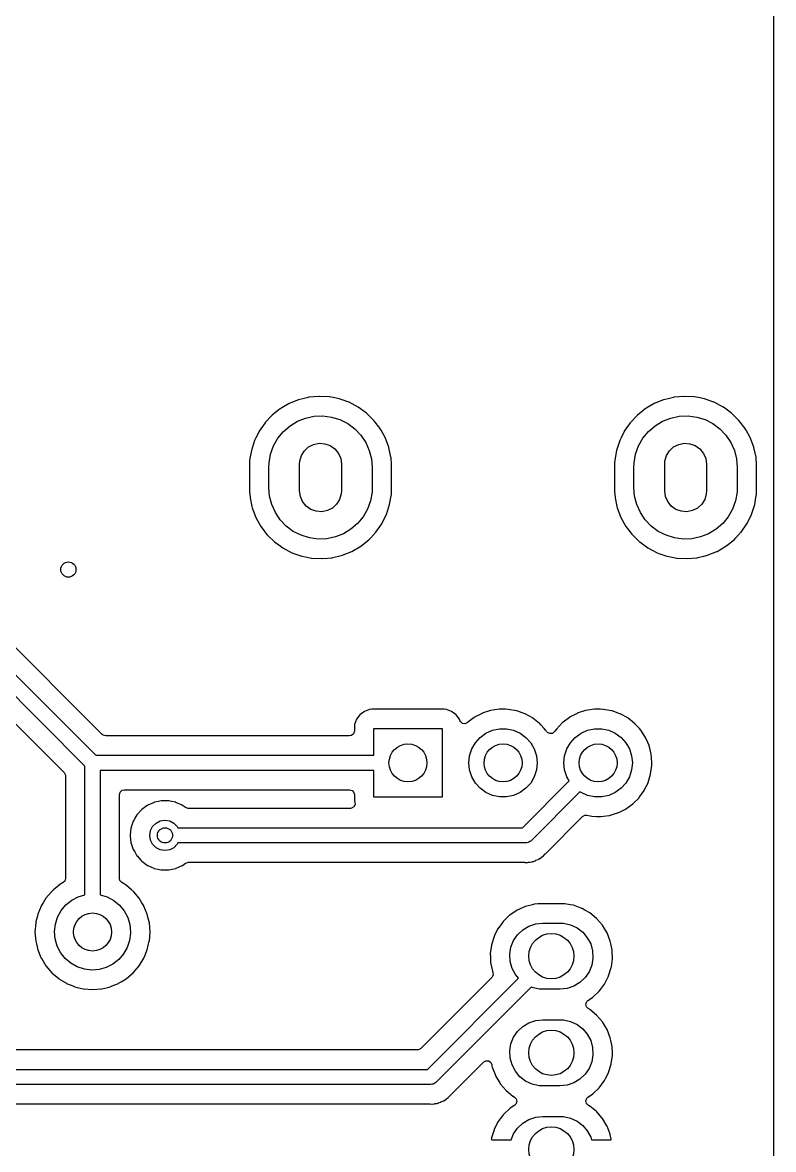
# Model space of a CAD drawing. Extents: x 61 to 228, y -146 to -45.
# Drawn here: x 208.34 to 228.09, y -125.73 to -96.11 of the extents above; entities that cross this region are included whole.
import ezdxf

# ---------------------------------------------------------------- set-up
doc = ezdxf.new("R2010")
doc.units = 0
doc.layers.add('BLACK', color=7, linetype='CONTINUOUS')

msp = doc.modelspace()

# ---------------------------------------------------------------- linework, layer by layer
at = {"layer": 'BLACK', "linetype": 'CONTINUOUS'}
for p, q in [((228.091, -46.9365), (228.091, -145.415)), ((215.604, -106.027), (215.6, -106.029)), ((215.753, -105.991), (215.604, -106.027)), ((215.863, -105.964), (215.753, -105.991)), ((215.868, -105.963), (215.863, -105.964)), ((215.863, -105.964), (215.863, -105.964)), ((216.137, -105.937), (215.868, -105.963)), ((216.142, -105.937), (216.137, -105.937)), ((216.404, -105.95), (216.142, -105.937)), ((216.142, -105.937), (216.142, -105.937)), ((216.408, -105.95), (216.404, -105.95)), ((216.404, -105.95), (216.404, -105.95)), ((216.413, -105.951), (216.408, -105.95)), ((216.553, -105.979), (216.413, -105.951)), ((216.413, -105.951), (216.413, -105.951)), ((216.674, -106.003), (216.553, -105.979)), ((216.748, -106.029), (216.674, -106.003)), ((225.204, -106.027), (225.2, -106.029)), ((225.353, -105.991), (225.204, -106.027)), ((225.463, -105.964), (225.353, -105.991)), ((225.468, -105.963), (225.463, -105.964)), ((225.463, -105.964), (225.463, -105.964)), ((225.737, -105.937), (225.468, -105.963)), ((225.742, -105.937), (225.737, -105.937)), ((226.004, -105.95), (225.742, -105.937)), ((225.742, -105.937), (225.742, -105.937)), ((226.008, -105.95), (226.004, -105.95)), ((226.004, -105.95), (226.004, -105.95)), ((226.013, -105.951), (226.008, -105.95)), ((226.153, -105.979), (226.013, -105.951)), ((226.013, -105.951), (226.013, -105.951)), ((226.274, -106.003), (226.153, -105.979)), ((226.348, -106.029), (226.274, -106.003)), ((215.052, -106.319), (214.913, -106.43)), ((215.119, -106.266), (215.052, -106.319)), ((215.138, -106.255), (215.119, -106.266)), ((215.165, -106.239), (215.138, -106.255)), ((215.353, -106.129), (215.165, -106.239)), ((215.357, -106.127), (215.353, -106.129)), ((215.6, -106.029), (215.357, -106.127)), ((215.6, -106.029), (215.6, -106.029)), ((216.926, -106.092), (216.748, -106.029)), ((216.93, -106.093), (216.926, -106.092)), ((216.926, -106.092), (216.926, -106.092)), ((217.17, -106.219), (216.93, -106.093)), ((217.174, -106.222), (217.17, -106.219)), ((217.385, -106.376), (217.174, -106.222)), ((224.652, -106.319), (224.513, -106.43)), ((224.719, -106.266), (224.652, -106.319)), ((224.738, -106.255), (224.719, -106.266)), ((224.765, -106.239), (224.738, -106.255)), ((224.953, -106.129), (224.765, -106.239)), ((224.957, -106.127), (224.953, -106.129)), ((225.2, -106.029), (224.957, -106.127)), ((225.2, -106.029), (225.2, -106.029)), ((226.526, -106.092), (226.348, -106.029)), ((226.53, -106.093), (226.526, -106.092)), ((226.526, -106.092), (226.526, -106.092)), ((226.77, -106.219), (226.53, -106.093)), ((226.774, -106.222), (226.77, -106.219)), ((226.985, -106.376), (226.774, -106.222)), ((214.904, -106.439), (214.728, -106.627)), ((214.907, -106.435), (214.904, -106.439)), ((214.913, -106.43), (214.907, -106.435)), ((215.379, -106.711), (215.575, -106.592)), ((215.575, -106.592), (215.789, -106.507)), ((215.789, -106.507), (216.014, -106.46)), ((216.014, -106.46), (216.244, -106.452)), ((216.244, -106.452), (216.472, -106.482)), ((216.472, -106.482), (216.692, -106.55)), ((216.692, -106.55), (216.897, -106.654)), ((217.389, -106.379), (217.385, -106.376)), ((217.583, -106.569), (217.389, -106.379)), ((217.748, -106.784), (217.583, -106.569)), ((224.504, -106.439), (224.328, -106.627)), ((224.507, -106.435), (224.504, -106.439)), ((224.513, -106.43), (224.507, -106.435)), ((224.979, -106.711), (225.175, -106.592)), ((225.175, -106.592), (225.389, -106.507)), ((225.389, -106.507), (225.614, -106.46)), ((225.614, -106.46), (225.844, -106.452)), ((225.844, -106.452), (226.072, -106.482)), ((226.072, -106.482), (226.292, -106.55)), ((226.292, -106.55), (226.497, -106.654)), ((226.989, -106.379), (226.985, -106.376)), ((227.183, -106.569), (226.989, -106.379)), ((227.348, -106.784), (227.183, -106.569)), ((214.565, -106.86), (214.483, -107.025)), ((214.567, -106.856), (214.565, -106.86)), ((214.565, -106.86), (214.565, -106.86)), ((214.722, -106.634), (214.567, -106.856)), ((214.728, -106.627), (214.722, -106.634)), ((215.059, -107.04), (215.205, -106.862)), ((215.205, -106.862), (215.379, -106.711)), ((216.897, -106.654), (217.081, -106.791)), ((217.081, -106.791), (217.24, -106.958)), ((217.75, -106.788), (217.748, -106.784)), ((217.773, -106.83), (217.75, -106.788)), ((217.75, -106.788), (217.75, -106.788)), ((217.879, -107.021), (217.773, -106.83)), ((224.165, -106.86), (224.083, -107.025)), ((224.167, -106.856), (224.165, -106.86)), ((224.165, -106.86), (224.165, -106.86)), ((224.322, -106.634), (224.167, -106.856)), ((224.328, -106.627), (224.322, -106.634)), ((224.659, -107.04), (224.805, -106.862)), ((224.805, -106.862), (224.979, -106.711)), ((226.497, -106.654), (226.681, -106.791)), ((226.681, -106.791), (226.84, -106.958)), ((227.35, -106.788), (227.348, -106.784)), ((227.373, -106.83), (227.35, -106.788)), ((227.35, -106.788), (227.35, -106.788)), ((227.479, -107.021), (227.373, -106.83)), ((214.447, -107.099), (214.362, -107.357)), ((214.483, -107.025), (214.447, -107.099)), ((214.945, -107.24), (215.059, -107.04)), ((215.866, -107.268), (215.999, -107.201)), ((215.999, -107.201), (216.145, -107.171)), ((216.145, -107.171), (216.294, -107.182)), ((216.294, -107.182), (216.435, -107.233)), ((217.24, -106.958), (217.368, -107.149)), ((217.368, -107.149), (217.463, -107.358)), ((217.975, -107.275), (217.879, -107.021)), ((224.047, -107.099), (223.962, -107.357)), ((224.083, -107.025), (224.047, -107.099)), ((224.545, -107.24), (224.659, -107.04)), ((225.466, -107.268), (225.599, -107.201)), ((225.599, -107.201), (225.745, -107.171)), ((225.745, -107.171), (225.894, -107.182)), ((225.894, -107.182), (226.035, -107.233)), ((226.84, -106.958), (226.968, -107.149)), ((226.968, -107.149), (227.063, -107.358)), ((227.575, -107.275), (227.479, -107.021)), ((214.361, -107.361), (214.317, -107.618)), ((214.362, -107.357), (214.361, -107.361)), ((214.361, -107.361), (214.361, -107.361)), ((214.826, -107.682), (214.867, -107.456)), ((214.867, -107.456), (214.945, -107.24)), ((215.636, -107.64), (215.678, -107.496)), ((215.678, -107.496), (215.756, -107.369)), ((215.756, -107.369), (215.866, -107.268)), ((216.435, -107.233), (216.557, -107.319)), ((216.557, -107.319), (216.65, -107.435)), ((216.65, -107.435), (216.71, -107.572)), ((217.463, -107.358), (217.521, -107.581)), ((217.976, -107.279), (217.975, -107.275)), ((218.033, -107.535), (217.976, -107.279)), ((217.976, -107.279), (217.976, -107.279)), ((223.961, -107.361), (223.917, -107.618)), ((223.962, -107.357), (223.961, -107.361)), ((223.961, -107.361), (223.961, -107.361)), ((224.426, -107.682), (224.467, -107.456)), ((224.467, -107.456), (224.545, -107.24)), ((225.236, -107.64), (225.278, -107.496)), ((225.278, -107.496), (225.356, -107.369)), ((225.356, -107.369), (225.466, -107.268)), ((226.035, -107.233), (226.157, -107.319)), ((226.157, -107.319), (226.25, -107.435)), ((226.25, -107.435), (226.31, -107.572)), ((227.063, -107.358), (227.121, -107.581)), ((227.576, -107.279), (227.575, -107.275)), ((227.633, -107.535), (227.576, -107.279)), ((227.576, -107.279), (227.576, -107.279)), ((214.313, -107.679), (214.311, -107.71)), ((214.311, -107.71), (214.311, -108.399)), ((214.316, -107.628), (214.313, -107.679)), ((214.317, -107.618), (214.316, -107.624)), ((214.316, -107.624), (214.316, -107.628)), ((214.82, -107.81), (214.826, -107.682)), ((215.63, -107.72), (215.636, -107.64)), ((215.63, -108.42), (215.63, -107.72)), ((216.71, -107.572), (216.73, -107.72)), ((216.73, -107.72), (216.73, -108.42)), ((217.521, -107.581), (217.54, -107.81)), ((218.034, -107.54), (218.033, -107.535)), ((218.034, -107.544), (218.034, -107.54)), ((218.048, -107.737), (218.034, -107.544)), ((218.048, -107.741), (218.048, -107.737)), ((218.048, -108.43), (218.048, -107.741)), ((223.913, -107.679), (223.911, -107.71)), ((223.911, -107.71), (223.911, -108.399)), ((223.916, -107.628), (223.913, -107.679)), ((223.917, -107.618), (223.916, -107.624)), ((223.916, -107.624), (223.916, -107.628)), ((224.42, -107.81), (224.426, -107.682)), ((225.23, -107.72), (225.236, -107.64)), ((225.23, -108.42), (225.23, -107.72)), ((226.31, -107.572), (226.33, -107.72)), ((226.33, -107.72), (226.33, -108.42)), ((227.121, -107.581), (227.14, -107.81)), ((227.634, -107.54), (227.633, -107.535)), ((227.634, -107.544), (227.634, -107.54)), ((227.648, -107.737), (227.634, -107.544)), ((227.648, -107.741), (227.648, -107.737)), ((227.648, -108.43), (227.648, -107.741)), ((214.82, -108.33), (214.82, -107.81)), ((217.54, -107.81), (217.54, -108.33)), ((224.42, -108.33), (224.42, -107.81)), ((227.14, -107.81), (227.14, -108.33)), ((214.839, -108.559), (214.82, -108.33)), ((217.54, -108.33), (217.534, -108.458)), ((224.439, -108.559), (224.42, -108.33)), ((227.14, -108.33), (227.134, -108.458)), ((214.311, -108.399), (214.312, -108.401)), ((214.312, -108.401), (214.312, -108.401)), ((214.312, -108.401), (214.315, -108.441)), ((214.315, -108.441), (214.326, -108.6)), ((214.326, -108.6), (214.327, -108.605)), ((214.327, -108.605), (214.327, -108.605)), ((214.327, -108.605), (214.376, -108.829)), ((214.897, -108.782), (214.839, -108.559)), ((215.65, -108.568), (215.63, -108.42)), ((215.71, -108.705), (215.65, -108.568)), ((216.682, -108.644), (216.604, -108.771)), ((216.724, -108.5), (216.682, -108.644)), ((216.73, -108.42), (216.724, -108.5)), ((217.493, -108.684), (217.415, -108.9)), ((217.534, -108.458), (217.493, -108.684)), ((217.998, -108.783), (218.03, -108.6)), ((218.03, -108.6), (218.044, -108.52)), ((218.044, -108.516), (218.048, -108.43)), ((218.044, -108.52), (218.044, -108.516)), ((218.044, -108.52), (218.044, -108.52)), ((223.911, -108.399), (223.912, -108.401)), ((223.912, -108.401), (223.915, -108.441)), ((223.912, -108.401), (223.912, -108.401)), ((223.915, -108.441), (223.926, -108.6)), ((223.926, -108.6), (223.927, -108.605)), ((223.927, -108.605), (223.927, -108.605)), ((223.927, -108.605), (223.976, -108.829)), ((224.497, -108.782), (224.439, -108.559)), ((225.25, -108.568), (225.23, -108.42)), ((225.31, -108.705), (225.25, -108.568)), ((226.282, -108.644), (226.204, -108.771)), ((226.324, -108.5), (226.282, -108.644)), ((226.33, -108.42), (226.324, -108.5)), ((227.093, -108.684), (227.015, -108.9)), ((227.134, -108.458), (227.093, -108.684)), ((227.598, -108.783), (227.63, -108.6)), ((227.63, -108.6), (227.644, -108.52)), ((227.644, -108.516), (227.648, -108.43)), ((227.644, -108.52), (227.644, -108.516)), ((227.644, -108.52), (227.644, -108.52)), ((203.81, -108.912), (210.268, -115.37)), ((210.442, -114.825), (204.508, -108.891)), ((214.376, -108.829), (214.385, -108.865)), ((214.385, -108.865), (214.481, -109.119)), ((214.992, -108.991), (214.897, -108.782)), ((215.803, -108.821), (215.71, -108.705)), ((215.925, -108.907), (215.803, -108.821)), ((216.066, -108.958), (215.925, -108.907)), ((216.215, -108.969), (216.066, -108.958)), ((216.361, -108.939), (216.215, -108.969)), ((216.494, -108.872), (216.361, -108.939)), ((216.604, -108.771), (216.494, -108.872)), ((217.415, -108.9), (217.301, -109.1)), ((217.913, -109.041), (217.998, -108.783)), ((223.976, -108.829), (223.985, -108.865)), ((223.985, -108.865), (224.081, -109.119)), ((224.592, -108.991), (224.497, -108.782)), ((225.403, -108.821), (225.31, -108.705)), ((225.525, -108.907), (225.403, -108.821)), ((225.666, -108.958), (225.525, -108.907)), ((225.815, -108.969), (225.666, -108.958)), ((225.961, -108.939), (225.815, -108.969)), ((226.094, -108.872), (225.961, -108.939)), ((226.204, -108.771), (226.094, -108.872)), ((227.015, -108.9), (226.901, -109.1)), ((227.513, -109.041), (227.598, -108.783)), ((209.985, -115.653), (203.439, -109.107)), ((214.481, -109.119), (214.612, -109.356)), ((215.12, -109.182), (214.992, -108.991)), ((215.279, -109.349), (215.12, -109.182)), ((217.155, -109.278), (216.981, -109.429)), ((217.301, -109.1), (217.155, -109.278)), ((217.638, -109.506), (217.793, -109.284)), ((217.793, -109.284), (217.796, -109.277)), ((217.796, -109.277), (217.911, -109.045)), ((217.911, -109.045), (217.913, -109.041)), ((217.911, -109.045), (217.911, -109.045)), ((224.081, -109.119), (224.212, -109.356)), ((224.72, -109.182), (224.592, -108.991)), ((224.879, -109.349), (224.72, -109.182)), ((226.755, -109.278), (226.581, -109.429)), ((226.901, -109.1), (226.755, -109.278)), ((227.238, -109.506), (227.393, -109.284)), ((227.393, -109.284), (227.396, -109.277)), ((227.396, -109.277), (227.511, -109.045)), ((227.511, -109.045), (227.513, -109.041)), ((227.511, -109.045), (227.511, -109.045)), ((203.097, -109.484), (209.44, -115.827)), ((214.612, -109.356), (214.646, -109.4)), ((214.646, -109.4), (214.764, -109.555)), ((214.764, -109.555), (214.777, -109.571)), ((214.777, -109.571), (214.78, -109.575)), ((214.78, -109.575), (214.78, -109.575)), ((214.78, -109.575), (214.789, -109.584)), ((215.463, -109.486), (215.279, -109.349)), ((215.668, -109.59), (215.463, -109.486)), ((216.785, -109.548), (216.571, -109.633)), ((216.981, -109.429), (216.785, -109.548)), ((217.5, -109.654), (217.635, -109.51)), ((217.635, -109.51), (217.638, -109.506)), ((217.635, -109.51), (217.635, -109.51)), ((224.212, -109.356), (224.246, -109.4)), ((224.246, -109.4), (224.364, -109.555)), ((224.364, -109.555), (224.377, -109.571)), ((224.377, -109.571), (224.38, -109.575)), ((224.38, -109.575), (224.38, -109.575)), ((224.38, -109.575), (224.389, -109.584)), ((225.063, -109.486), (224.879, -109.349)), ((225.268, -109.59), (225.063, -109.486)), ((226.385, -109.548), (226.171, -109.633)), ((226.581, -109.429), (226.385, -109.548)), ((227.1, -109.654), (227.235, -109.51)), ((227.235, -109.51), (227.238, -109.506)), ((227.235, -109.51), (227.235, -109.51)), ((214.789, -109.584), (214.971, -109.761)), ((214.971, -109.761), (214.974, -109.764)), ((214.974, -109.764), (214.974, -109.764)), ((214.974, -109.764), (215.083, -109.843)), ((215.083, -109.843), (215.19, -109.921)), ((215.888, -109.658), (215.668, -109.59)), ((216.116, -109.688), (215.888, -109.658)), ((216.346, -109.68), (216.116, -109.688)), ((216.571, -109.633), (216.346, -109.68)), ((217.007, -110.011), (217.241, -109.874)), ((217.241, -109.874), (217.453, -109.705)), ((217.453, -109.705), (217.5, -109.654)), ((224.389, -109.584), (224.571, -109.761)), ((224.571, -109.761), (224.574, -109.764)), ((224.574, -109.764), (224.574, -109.764)), ((224.574, -109.764), (224.683, -109.843)), ((224.683, -109.843), (224.79, -109.921)), ((225.488, -109.658), (225.268, -109.59)), ((225.716, -109.688), (225.488, -109.658)), ((225.946, -109.68), (225.716, -109.688)), ((226.171, -109.633), (225.946, -109.68)), ((226.607, -110.011), (226.841, -109.874)), ((226.841, -109.874), (227.053, -109.705)), ((227.053, -109.705), (227.1, -109.654)), ((215.19, -109.921), (215.43, -110.047)), ((215.43, -110.047), (215.434, -110.048)), ((215.434, -110.048), (215.434, -110.048)), ((215.434, -110.048), (215.478, -110.064)), ((215.478, -110.064), (215.686, -110.137)), ((215.686, -110.137), (215.784, -110.156)), ((215.784, -110.156), (215.947, -110.189)), ((216.497, -110.176), (216.657, -110.137)), ((216.657, -110.137), (216.756, -110.113)), ((216.756, -110.113), (216.778, -110.104)), ((216.778, -110.104), (217.003, -110.013)), ((217.003, -110.013), (217.007, -110.011)), ((217.003, -110.013), (217.003, -110.013)), ((224.79, -109.921), (225.03, -110.047)), ((225.03, -110.047), (225.034, -110.048)), ((225.034, -110.048), (225.034, -110.048)), ((225.034, -110.048), (225.078, -110.064)), ((225.078, -110.064), (225.286, -110.137)), ((225.286, -110.137), (225.384, -110.156)), ((225.384, -110.156), (225.547, -110.189)), ((226.097, -110.176), (226.257, -110.137)), ((226.257, -110.137), (226.356, -110.113)), ((226.356, -110.113), (226.378, -110.104)), ((226.378, -110.104), (226.603, -110.013)), ((226.603, -110.013), (226.607, -110.011)), ((226.603, -110.013), (226.603, -110.013)), ((215.947, -110.189), (215.947, -110.189)), ((215.947, -110.189), (215.952, -110.19)), ((215.952, -110.19), (215.956, -110.19)), ((215.956, -110.19), (215.956, -110.19)), ((215.956, -110.19), (216.218, -110.203)), ((216.218, -110.203), (216.218, -110.203)), ((216.218, -110.203), (216.223, -110.203)), ((216.223, -110.203), (216.492, -110.177)), ((216.492, -110.177), (216.497, -110.176)), ((216.497, -110.176), (216.497, -110.176)), ((225.547, -110.189), (225.547, -110.189)), ((225.547, -110.189), (225.552, -110.19)), ((225.552, -110.19), (225.556, -110.19)), ((225.556, -110.19), (225.556, -110.19)), ((225.556, -110.19), (225.818, -110.203)), ((225.818, -110.203), (225.818, -110.203)), ((225.818, -110.203), (225.823, -110.203)), ((225.823, -110.203), (226.092, -110.177)), ((226.092, -110.177), (226.097, -110.176)), ((226.097, -110.176), (226.097, -110.176)), ((217.217, -114.307), (217.129, -114.423)), ((217.333, -114.219), (217.217, -114.307)), ((217.47, -114.168), (217.333, -114.219)), ((217.532, -114.161), (217.47, -114.168)), ((219.428, -114.161), (217.532, -114.161)), ((219.49, -114.168), (219.428, -114.161)), ((219.627, -114.219), (219.49, -114.168)), ((219.743, -114.307), (219.627, -114.219)), ((219.831, -114.423), (219.743, -114.307)), ((220.428, -114.269), (220.231, -114.372)), ((220.432, -114.267), (220.428, -114.269)), ((220.428, -114.269), (220.428, -114.269)), ((220.652, -114.195), (220.432, -114.267)), ((220.881, -114.16), (220.652, -114.195)), ((220.887, -114.16), (220.881, -114.16)), ((221.04, -114.162), (220.887, -114.16)), ((220.887, -114.16), (220.887, -114.16)), ((221.113, -114.163), (221.04, -114.162)), ((221.118, -114.164), (221.113, -114.163)), ((221.336, -114.203), (221.118, -114.164)), ((221.118, -114.164), (221.118, -114.164)), ((221.341, -114.204), (221.336, -114.203)), ((221.336, -114.203), (221.336, -114.203)), ((221.346, -114.205), (221.341, -114.204)), ((221.554, -114.279), (221.346, -114.205)), ((221.346, -114.205), (221.346, -114.205)), ((221.559, -114.281), (221.554, -114.279)), ((221.554, -114.279), (221.554, -114.279)), ((221.564, -114.283), (221.559, -114.281)), ((221.758, -114.39), (221.564, -114.283)), ((221.564, -114.283), (221.564, -114.283)), ((222.928, -114.269), (222.731, -114.372)), ((222.932, -114.267), (222.928, -114.269)), ((222.928, -114.269), (222.928, -114.269)), ((223.152, -114.195), (222.932, -114.267)), ((223.381, -114.16), (223.152, -114.195)), ((223.387, -114.16), (223.381, -114.16)), ((223.54, -114.162), (223.387, -114.16)), ((223.387, -114.16), (223.387, -114.16)), ((223.613, -114.163), (223.54, -114.162)), ((223.618, -114.164), (223.613, -114.163)), ((223.836, -114.203), (223.618, -114.164)), ((223.618, -114.164), (223.618, -114.164)), ((223.841, -114.204), (223.836, -114.203)), ((223.836, -114.203), (223.836, -114.203)), ((223.846, -114.205), (223.841, -114.204)), ((224.054, -114.279), (223.846, -114.205)), ((223.846, -114.205), (223.846, -114.205)), ((224.059, -114.281), (224.054, -114.279)), ((224.054, -114.279), (224.054, -114.279)), ((224.064, -114.283), (224.059, -114.281)), ((224.258, -114.39), (224.064, -114.283)), ((224.064, -114.283), (224.064, -114.283)), ((217.078, -114.56), (217.071, -114.622)), ((217.129, -114.423), (217.078, -114.56)), ((219.834, -114.432), (219.831, -114.423)), ((219.844, -114.46), (219.834, -114.432)), ((219.834, -114.432), (219.834, -114.432)), ((219.857, -114.485), (219.844, -114.46)), ((219.911, -114.531), (219.857, -114.485)), ((219.982, -114.54), (219.911, -114.531)), ((220.041, -114.512), (219.982, -114.54)), ((220.042, -114.513), (220.041, -114.512)), ((220.223, -114.377), (220.042, -114.513)), ((220.227, -114.374), (220.223, -114.377)), ((220.223, -114.377), (220.223, -114.377)), ((220.231, -114.372), (220.227, -114.374)), ((221.762, -114.393), (221.758, -114.39)), ((221.758, -114.39), (221.758, -114.39)), ((221.766, -114.396), (221.762, -114.393)), ((221.94, -114.533), (221.766, -114.396)), ((221.766, -114.396), (221.766, -114.396)), ((221.944, -114.536), (221.94, -114.533)), ((221.94, -114.533), (221.94, -114.533)), ((221.972, -114.568), (221.944, -114.536)), ((222.065, -114.67), (221.972, -114.568)), ((222.542, -114.513), (222.382, -114.681)), ((222.562, -114.498), (222.542, -114.513)), ((222.723, -114.377), (222.562, -114.498)), ((222.727, -114.374), (222.723, -114.377)), ((222.723, -114.377), (222.723, -114.377)), ((222.731, -114.372), (222.727, -114.374)), ((224.262, -114.393), (224.258, -114.39)), ((224.258, -114.39), (224.258, -114.39)), ((224.266, -114.396), (224.262, -114.393)), ((224.44, -114.533), (224.266, -114.396)), ((224.266, -114.396), (224.266, -114.396)), ((224.444, -114.536), (224.44, -114.533)), ((224.44, -114.533), (224.44, -114.533)), ((224.472, -114.568), (224.444, -114.536)), ((224.565, -114.67), (224.472, -114.568)), ((210.463, -114.841), (210.442, -114.825)), ((210.531, -114.861), (210.463, -114.841)), ((216.945, -114.861), (210.531, -114.861)), ((216.998, -114.85), (216.945, -114.861)), ((217.051, -114.804), (216.998, -114.85)), ((217.071, -114.736), (217.051, -114.804)), ((217.071, -114.622), (217.071, -114.736)), ((217.58, -115.37), (217.58, -114.67)), ((217.58, -114.67), (219.38, -114.67)), ((219.38, -114.67), (219.38, -116.47)), ((220.252, -115.041), (220.378, -114.901)), ((220.378, -114.901), (220.53, -114.791)), ((220.53, -114.791), (220.702, -114.714)), ((220.702, -114.714), (220.886, -114.675)), ((220.886, -114.675), (221.074, -114.675)), ((221.074, -114.675), (221.258, -114.714)), ((221.258, -114.714), (221.43, -114.791)), ((221.43, -114.791), (221.582, -114.901)), ((221.582, -114.901), (221.708, -115.041)), ((222.1, -114.708), (222.065, -114.67)), ((222.103, -114.712), (222.1, -114.708)), ((222.125, -114.747), (222.103, -114.712)), ((222.103, -114.712), (222.103, -114.712)), ((222.146, -114.771), (222.125, -114.747)), ((222.209, -114.802), (222.146, -114.771)), ((222.28, -114.794), (222.209, -114.802)), ((222.335, -114.749), (222.28, -114.794)), ((222.382, -114.681), (222.335, -114.749)), ((222.752, -115.041), (222.878, -114.901)), ((222.878, -114.901), (223.03, -114.791)), ((223.03, -114.791), (223.202, -114.714)), ((223.202, -114.714), (223.386, -114.675)), ((223.386, -114.675), (223.574, -114.675)), ((223.574, -114.675), (223.758, -114.714)), ((223.758, -114.714), (223.93, -114.791)), ((223.93, -114.791), (224.082, -114.901)), ((224.082, -114.901), (224.208, -115.041)), ((224.6, -114.708), (224.565, -114.67)), ((224.726, -114.902), (224.6, -114.708)), ((224.728, -114.907), (224.726, -114.902)), ((224.785, -115.038), (224.728, -114.907)), ((224.728, -114.907), (224.728, -114.907)), ((220.1, -115.383), (220.158, -115.204)), ((220.158, -115.204), (220.252, -115.041)), ((221.708, -115.041), (221.802, -115.204)), ((221.802, -115.204), (221.86, -115.383)), ((222.6, -115.383), (222.658, -115.204)), ((222.658, -115.204), (222.752, -115.041)), ((224.208, -115.041), (224.302, -115.204)), ((224.302, -115.204), (224.36, -115.383)), ((224.818, -115.115), (224.785, -115.038)), ((224.819, -115.12), (224.818, -115.115)), ((224.836, -115.185), (224.819, -115.12)), ((224.819, -115.12), (224.819, -115.12)), ((224.874, -115.339), (224.836, -115.185)), ((210.268, -115.37), (217.58, -115.37)), ((220.08, -115.57), (220.1, -115.383)), ((221.86, -115.383), (221.88, -115.57)), ((222.58, -115.57), (222.6, -115.383)), ((224.36, -115.383), (224.38, -115.57)), ((224.875, -115.344), (224.874, -115.339)), ((224.882, -115.43), (224.875, -115.344)), ((224.875, -115.344), (224.875, -115.344)), ((224.893, -115.57), (224.882, -115.43)), ((209.985, -119.036), (209.985, -115.653)), ((217.58, -115.77), (210.385, -115.77)), ((210.385, -115.77), (210.385, -119.035)), ((217.58, -116.47), (217.58, -115.77)), ((220.1, -115.757), (220.08, -115.57)), ((220.158, -115.936), (220.1, -115.757)), ((221.86, -115.757), (221.802, -115.936)), ((221.88, -115.57), (221.86, -115.757)), ((222.6, -115.757), (222.58, -115.57)), ((222.658, -115.936), (222.6, -115.757)), ((224.36, -115.757), (224.302, -115.936)), ((224.38, -115.57), (224.36, -115.757)), ((224.861, -115.869), (224.892, -115.639)), ((224.892, -115.639), (224.893, -115.57)), ((209.44, -115.827), (209.474, -115.889)), ((209.474, -115.889), (209.476, -115.916)), ((209.476, -115.916), (209.476, -118.609)), ((220.252, -116.099), (220.158, -115.936)), ((221.492, -117.275), (222.721, -116.046)), ((221.802, -115.936), (221.708, -116.099)), ((222.721, -116.046), (222.658, -115.936)), ((224.302, -115.936), (224.208, -116.099)), ((224.695, -116.291), (224.792, -116.095)), ((224.792, -116.095), (224.794, -116.09)), ((224.792, -116.095), (224.792, -116.095)), ((224.794, -116.09), (224.861, -115.869)), ((210.893, -116.404), (210.914, -116.336)), ((210.914, -116.336), (210.967, -116.29)), ((210.967, -116.29), (211.019, -116.278)), ((211.019, -116.278), (216.945, -116.278)), ((216.945, -116.278), (217.014, -116.299)), ((217.014, -116.299), (217.06, -116.352)), ((217.06, -116.352), (217.071, -116.404)), ((220.378, -116.239), (220.252, -116.099)), ((220.53, -116.349), (220.378, -116.239)), ((220.702, -116.426), (220.53, -116.349)), ((221.43, -116.349), (221.258, -116.426)), ((221.582, -116.239), (221.43, -116.349)), ((221.708, -116.099), (221.582, -116.239)), ((223.003, -116.33), (221.716, -117.617)), ((223.03, -116.349), (223.003, -116.33)), ((223.202, -116.426), (223.03, -116.349)), ((223.93, -116.349), (223.758, -116.426)), ((224.082, -116.239), (223.93, -116.349)), ((224.208, -116.099), (224.082, -116.239)), ((224.603, -116.421), (224.691, -116.298)), ((224.691, -116.298), (224.695, -116.291)), ((210.893, -118.609), (210.893, -116.404)), ((211.628, -116.688), (211.589, -116.716)), ((211.633, -116.684), (211.628, -116.688)), ((211.628, -116.688), (211.628, -116.688)), ((211.639, -116.681), (211.633, -116.684)), ((211.802, -116.609), (211.639, -116.681)), ((211.639, -116.681), (211.639, -116.681)), ((211.808, -116.606), (211.802, -116.609)), ((211.802, -116.609), (211.802, -116.609)), ((211.916, -116.583), (211.808, -116.606)), ((211.988, -116.568), (211.916, -116.583)), ((211.995, -116.566), (211.988, -116.568)), ((211.988, -116.568), (211.988, -116.568)), ((212.185, -116.566), (211.995, -116.566)), ((212.192, -116.568), (212.185, -116.566)), ((212.264, -116.583), (212.192, -116.568)), ((212.192, -116.568), (212.192, -116.568)), ((212.372, -116.606), (212.264, -116.583)), ((212.378, -116.609), (212.372, -116.606)), ((212.541, -116.681), (212.378, -116.609)), ((212.378, -116.609), (212.378, -116.609)), ((212.547, -116.684), (212.541, -116.681)), ((212.541, -116.681), (212.541, -116.681)), ((212.552, -116.688), (212.547, -116.684)), ((212.627, -116.742), (212.552, -116.688)), ((212.552, -116.688), (212.552, -116.688)), ((217.089, -116.667), (217.055, -116.729)), ((217.071, -116.404), (217.071, -116.518)), ((217.071, -116.518), (217.078, -116.58)), ((217.078, -116.58), (217.083, -116.594)), ((217.083, -116.594), (217.084, -116.596)), ((217.084, -116.596), (217.089, -116.667)), ((219.38, -116.47), (217.58, -116.47)), ((220.886, -116.465), (220.702, -116.426)), ((221.074, -116.465), (220.886, -116.465)), ((221.258, -116.426), (221.074, -116.465)), ((223.386, -116.465), (223.202, -116.426)), ((223.574, -116.465), (223.386, -116.465)), ((223.758, -116.426), (223.574, -116.465)), ((224.204, -116.784), (224.392, -116.649)), ((224.392, -116.649), (224.556, -116.486)), ((224.556, -116.486), (224.571, -116.466)), ((224.571, -116.466), (224.603, -116.421)), ((211.351, -116.938), (211.3, -117.027)), ((211.361, -116.927), (211.351, -116.938)), ((211.474, -116.801), (211.361, -116.927)), ((211.479, -116.796), (211.474, -116.801)), ((211.474, -116.801), (211.474, -116.801)), ((211.589, -116.716), (211.479, -116.796)), ((212.633, -116.746), (212.627, -116.742)), ((212.701, -116.766), (212.633, -116.746)), ((216.966, -116.766), (212.701, -116.766)), ((216.993, -116.764), (216.966, -116.766)), ((217.055, -116.729), (216.993, -116.764)), ((222.093, -117.959), (223.07, -116.982)), ((223.07, -116.982), (223.133, -116.948)), ((223.133, -116.948), (223.184, -116.947)), ((223.184, -116.947), (223.313, -116.973)), ((223.313, -116.973), (223.442, -116.978)), ((223.442, -116.978), (223.539, -116.982)), ((223.539, -116.982), (223.539, -116.982)), ((223.539, -116.982), (223.544, -116.982)), ((223.544, -116.982), (223.549, -116.981)), ((223.549, -116.981), (223.623, -116.972)), ((223.549, -116.981), (223.549, -116.981)), ((223.623, -116.972), (223.774, -116.952)), ((223.774, -116.952), (223.779, -116.951)), ((223.779, -116.951), (223.991, -116.887)), ((223.779, -116.951), (223.779, -116.951)), ((223.991, -116.887), (223.996, -116.886)), ((223.996, -116.886), (224.076, -116.846)), ((224.076, -116.846), (224.199, -116.786)), ((224.199, -116.786), (224.204, -116.784)), ((224.199, -116.786), (224.199, -116.786)), ((211.255, -117.103), (211.196, -117.285)), ((211.277, -117.067), (211.255, -117.103)), ((211.3, -117.027), (211.277, -117.067)), ((211.71, -117.351), (211.766, -117.24)), ((211.766, -117.24), (211.855, -117.151)), ((211.855, -117.151), (211.966, -117.095)), ((211.966, -117.095), (212.09, -117.075)), ((212.09, -117.075), (212.214, -117.095)), ((212.214, -117.095), (212.325, -117.151)), ((212.325, -117.151), (212.414, -117.24)), ((212.414, -117.24), (212.431, -117.275)), ((212.431, -117.275), (221.492, -117.275)), ((211.178, -117.461), (211.176, -117.475)), ((211.176, -117.475), (211.177, -117.482)), ((211.177, -117.482), (211.179, -117.494)), ((211.196, -117.292), (211.178, -117.461)), ((211.179, -117.494), (211.196, -117.665)), ((211.196, -117.285), (211.196, -117.292)), ((211.196, -117.292), (211.196, -117.292)), ((211.69, -117.475), (211.71, -117.351)), ((211.71, -117.599), (211.69, -117.475)), ((211.196, -117.665), (211.255, -117.847)), ((211.255, -117.847), (211.259, -117.852)), ((211.259, -117.852), (211.259, -117.852)), ((211.259, -117.852), (211.293, -117.911)), ((211.766, -117.71), (211.71, -117.599)), ((211.855, -117.799), (211.766, -117.71)), ((211.966, -117.855), (211.855, -117.799)), ((212.09, -117.875), (211.966, -117.855)), ((212.214, -117.855), (212.09, -117.875)), ((212.325, -117.799), (212.214, -117.855)), ((212.414, -117.71), (212.325, -117.799)), ((212.431, -117.675), (212.414, -117.71)), ((221.575, -117.675), (212.431, -117.675)), ((221.608, -117.668), (221.575, -117.675)), ((221.641, -117.664), (221.608, -117.668)), ((221.651, -117.658), (221.641, -117.664)), ((221.662, -117.655), (221.651, -117.658)), ((221.688, -117.634), (221.662, -117.655)), ((221.716, -117.617), (221.688, -117.634)), ((211.293, -117.911), (211.351, -118.012)), ((211.351, -118.012), (211.355, -118.017)), ((211.355, -118.017), (211.355, -118.017)), ((211.355, -118.017), (211.458, -118.131)), ((211.458, -118.131), (211.479, -118.154)), ((211.479, -118.154), (211.633, -118.266)), ((221.682, -118.176), (221.745, -118.168)), ((221.745, -118.168), (221.752, -118.165)), ((221.752, -118.165), (221.755, -118.165)), ((221.755, -118.165), (221.771, -118.16)), ((221.771, -118.16), (221.774, -118.16)), ((221.774, -118.16), (221.781, -118.158)), ((221.781, -118.158), (221.84, -118.133)), ((221.84, -118.133), (221.846, -118.13)), ((221.846, -118.13), (221.899, -118.11)), ((221.899, -118.11), (221.906, -118.107)), ((221.899, -118.11), (221.899, -118.11)), ((221.906, -118.107), (221.912, -118.103)), ((221.912, -118.103), (221.914, -118.102)), ((221.914, -118.102), (221.929, -118.094)), ((221.929, -118.094), (221.931, -118.092)), ((221.931, -118.092), (221.938, -118.089)), ((221.938, -118.089), (221.989, -118.05)), ((221.989, -118.05), (221.994, -118.047)), ((221.994, -118.047), (222.041, -118.015)), ((222.041, -118.015), (222.047, -118.01)), ((222.041, -118.015), (222.041, -118.015)), ((222.047, -118.01), (222.088, -117.964)), ((222.088, -117.964), (222.093, -117.959)), ((211.633, -118.266), (211.639, -118.269)), ((211.639, -118.269), (211.639, -118.269)), ((211.639, -118.269), (211.798, -118.34)), ((211.798, -118.34), (211.808, -118.344)), ((211.808, -118.344), (211.901, -118.364)), ((211.901, -118.364), (211.988, -118.382)), ((211.988, -118.382), (211.988, -118.382)), ((211.988, -118.382), (211.995, -118.383)), ((211.995, -118.383), (212.185, -118.383)), ((212.185, -118.383), (212.192, -118.382)), ((212.192, -118.382), (212.279, -118.364)), ((212.192, -118.382), (212.192, -118.382)), ((212.279, -118.364), (212.372, -118.344)), ((212.372, -118.344), (212.382, -118.34)), ((212.382, -118.34), (212.541, -118.269)), ((212.541, -118.269), (212.547, -118.266)), ((212.541, -118.269), (212.541, -118.269)), ((212.547, -118.266), (212.627, -118.208)), ((212.627, -118.208), (212.694, -118.184)), ((212.694, -118.184), (212.701, -118.183)), ((212.701, -118.183), (221.546, -118.183)), ((221.546, -118.183), (221.555, -118.184)), ((221.555, -118.184), (221.605, -118.187)), ((221.605, -118.187), (221.605, -118.187)), ((221.605, -118.187), (221.612, -118.188)), ((221.612, -118.188), (221.62, -118.186)), ((221.62, -118.186), (221.646, -118.182)), ((221.62, -118.186), (221.62, -118.186)), ((221.646, -118.182), (221.675, -118.177)), ((221.675, -118.177), (221.682, -118.176)), ((209.416, -118.717), (209.3, -118.788)), ((209.456, -118.678), (209.416, -118.717)), ((209.476, -118.609), (209.456, -118.678)), ((210.906, -118.664), (210.893, -118.609)), ((210.954, -118.717), (210.906, -118.664)), ((211.07, -118.788), (210.954, -118.717)), ((209.103, -118.959), (208.961, -119.126)), ((209.112, -118.949), (209.103, -118.959)), ((209.115, -118.945), (209.112, -118.949)), ((209.134, -118.929), (209.115, -118.945)), ((209.157, -118.909), (209.134, -118.929)), ((209.296, -118.791), (209.157, -118.909)), ((209.3, -118.788), (209.296, -118.791)), ((209.3, -118.788), (209.3, -118.788)), ((209.81, -119.088), (209.985, -119.036)), ((210.385, -119.035), (210.386, -119.035)), ((210.386, -119.035), (210.573, -119.093)), ((211.074, -118.791), (211.07, -118.788)), ((211.07, -118.788), (211.07, -118.788)), ((211.213, -118.909), (211.074, -118.791)), ((211.236, -118.929), (211.213, -118.909)), ((211.255, -118.945), (211.236, -118.929)), ((211.258, -118.949), (211.255, -118.945)), ((211.267, -118.959), (211.258, -118.949)), ((211.409, -119.126), (211.267, -118.959)), ((208.835, -119.333), (208.748, -119.543)), ((208.837, -119.328), (208.835, -119.333)), ((208.835, -119.333), (208.835, -119.333)), ((208.886, -119.247), (208.837, -119.328)), ((208.958, -119.13), (208.886, -119.247)), ((208.961, -119.126), (208.958, -119.13)), ((208.958, -119.13), (208.958, -119.13)), ((209.36, -119.45), (209.485, -119.301)), ((209.485, -119.301), (209.637, -119.178)), ((209.637, -119.178), (209.81, -119.088)), ((210.573, -119.093), (210.744, -119.186)), ((210.744, -119.186), (210.895, -119.31)), ((210.895, -119.31), (211.018, -119.462)), ((211.412, -119.13), (211.409, -119.126)), ((211.484, -119.247), (211.412, -119.13)), ((211.412, -119.13), (211.412, -119.13)), ((211.533, -119.328), (211.484, -119.247)), ((211.535, -119.333), (211.533, -119.328)), ((211.622, -119.543), (211.535, -119.333)), ((211.535, -119.333), (211.535, -119.333)), ((221.561, -119.347), (221.413, -119.414)), ((221.565, -119.345), (221.561, -119.347)), ((221.561, -119.347), (221.561, -119.347)), ((221.571, -119.344), (221.565, -119.345)), ((221.787, -119.288), (221.571, -119.344)), ((221.571, -119.344), (221.571, -119.344)), ((221.792, -119.286), (221.787, -119.288)), ((221.787, -119.288), (221.787, -119.288)), ((221.797, -119.286), (221.792, -119.286)), ((221.898, -119.277), (221.797, -119.286)), ((221.797, -119.286), (221.797, -119.286)), ((221.966, -119.271), (221.898, -119.277)), ((222.581, -119.271), (221.966, -119.271)), ((222.582, -119.272), (222.581, -119.271)), ((222.601, -119.272), (222.582, -119.272)), ((222.582, -119.272), (222.582, -119.272)), ((222.605, -119.273), (222.601, -119.272)), ((222.601, -119.272), (222.601, -119.272)), ((222.749, -119.299), (222.605, -119.273)), ((222.83, -119.313), (222.749, -119.299)), ((222.835, -119.314), (222.83, -119.313)), ((222.83, -119.313), (222.83, -119.313)), ((223.055, -119.394), (222.835, -119.314)), ((208.727, -119.628), (208.697, -119.75)), ((208.746, -119.547), (208.727, -119.628)), ((208.748, -119.543), (208.746, -119.547)), ((209.207, -119.807), (209.266, -119.621)), ((209.266, -119.621), (209.36, -119.45)), ((211.018, -119.462), (211.11, -119.634)), ((211.11, -119.634), (211.166, -119.821)), ((211.624, -119.547), (211.622, -119.543)), ((211.643, -119.628), (211.624, -119.547)), ((211.673, -119.75), (211.643, -119.628)), ((221.144, -119.585), (220.989, -119.733)), ((221.154, -119.575), (221.144, -119.585)), ((221.158, -119.572), (221.154, -119.575)), ((221.154, -119.575), (221.154, -119.575)), ((221.352, -119.441), (221.158, -119.572)), ((221.413, -119.414), (221.352, -119.441)), ((223.06, -119.397), (223.055, -119.394)), ((223.134, -119.439), (223.06, -119.397)), ((223.06, -119.397), (223.06, -119.397)), ((223.259, -119.51), (223.134, -119.439)), ((223.44, -119.658), (223.259, -119.51)), ((208.69, -119.778), (208.672, -120.015)), ((208.697, -119.75), (208.69, -119.778)), ((209.185, -120.001), (209.207, -119.807)), ((211.166, -119.821), (211.185, -120.015)), ((211.68, -119.778), (211.673, -119.75)), ((211.698, -120.015), (211.68, -119.778)), ((220.847, -119.926), (220.756, -120.104)), ((220.849, -119.921), (220.847, -119.926)), ((220.847, -119.926), (220.847, -119.926)), ((220.945, -119.792), (220.849, -119.921)), ((220.986, -119.738), (220.945, -119.792)), ((220.989, -119.733), (220.986, -119.738)), ((221.499, -119.957), (221.66, -119.86)), ((221.66, -119.86), (221.838, -119.8)), ((221.838, -119.8), (222.025, -119.78)), ((222.025, -119.78), (222.475, -119.78)), ((222.475, -119.78), (222.572, -119.785)), ((222.572, -119.785), (222.755, -119.826)), ((222.755, -119.826), (222.926, -119.906)), ((222.926, -119.906), (223.075, -120.02)), ((223.593, -119.835), (223.44, -119.658)), ((223.596, -119.839), (223.593, -119.835)), ((223.658, -119.942), (223.596, -119.839)), ((223.596, -119.839), (223.596, -119.839)), ((223.714, -120.035), (223.658, -119.942)), ((208.672, -120.015), (208.69, -120.252)), ((209.201, -120.196), (209.185, -120.001)), ((209.255, -120.383), (209.201, -120.196)), ((211.16, -120.237), (211.099, -120.422)), ((211.185, -120.043), (211.16, -120.237)), ((211.185, -120.015), (211.185, -120.043)), ((211.68, -120.252), (211.698, -120.015)), ((220.743, -120.129), (220.674, -120.353)), ((220.756, -120.104), (220.743, -120.129)), ((221.187, -120.416), (221.257, -120.242)), ((221.257, -120.242), (221.362, -120.086)), ((221.362, -120.086), (221.499, -119.957)), ((223.075, -120.02), (223.196, -120.164)), ((223.196, -120.164), (223.284, -120.33)), ((223.8, -120.252), (223.714, -120.035)), ((208.69, -120.252), (208.692, -120.257)), ((208.692, -120.257), (208.692, -120.257)), ((208.692, -120.257), (208.709, -120.329)), ((208.709, -120.329), (208.746, -120.483)), ((208.746, -120.483), (208.748, -120.487)), ((208.748, -120.487), (208.748, -120.487)), ((208.748, -120.487), (208.829, -120.683)), ((209.344, -120.557), (209.255, -120.383)), ((211.099, -120.422), (211.002, -120.591)), ((211.541, -120.683), (211.622, -120.487)), ((211.622, -120.487), (211.624, -120.483)), ((211.622, -120.487), (211.622, -120.487)), ((211.624, -120.483), (211.661, -120.329)), ((211.661, -120.329), (211.678, -120.257)), ((211.678, -120.257), (211.68, -120.252)), ((211.678, -120.257), (211.678, -120.257)), ((220.673, -120.358), (220.644, -120.579)), ((220.674, -120.353), (220.673, -120.358)), ((220.673, -120.358), (220.673, -120.358)), ((221.156, -120.601), (221.187, -120.416)), ((223.284, -120.33), (223.334, -120.511)), ((223.334, -120.511), (223.344, -120.699)), ((223.801, -120.258), (223.8, -120.252)), ((223.816, -120.329), (223.801, -120.258)), ((223.801, -120.258), (223.801, -120.258)), ((223.848, -120.481), (223.816, -120.329)), ((223.85, -120.532), (223.848, -120.481)), ((223.856, -120.701), (223.85, -120.532)), ((208.829, -120.683), (208.837, -120.702)), ((208.837, -120.702), (208.839, -120.706)), ((208.839, -120.706), (208.958, -120.9)), ((209.466, -120.71), (209.344, -120.557)), ((209.614, -120.836), (209.466, -120.71)), ((209.785, -120.931), (209.614, -120.836)), ((210.875, -120.739), (210.721, -120.859)), ((211.002, -120.591), (210.875, -120.739)), ((211.412, -120.9), (211.531, -120.706)), ((211.531, -120.706), (211.533, -120.702)), ((211.533, -120.702), (211.541, -120.683)), ((220.644, -120.579), (220.643, -120.585)), ((220.643, -120.585), (220.643, -120.59)), ((220.643, -120.59), (220.643, -120.59)), ((220.643, -120.59), (220.646, -120.667)), ((220.646, -120.667), (220.652, -120.819)), ((220.652, -120.819), (220.7, -121.048)), ((221.166, -120.789), (221.156, -120.601)), ((221.216, -120.97), (221.166, -120.789)), ((223.344, -120.699), (223.313, -120.884)), ((223.828, -120.931), (223.856, -120.72)), ((223.857, -120.715), (223.856, -120.701)), ((223.856, -120.72), (223.857, -120.715)), ((223.856, -120.72), (223.856, -120.72)), ((208.958, -120.9), (208.958, -120.9)), ((208.958, -120.9), (208.961, -120.904)), ((208.961, -120.904), (209.115, -121.085)), ((209.115, -121.085), (209.296, -121.239)), ((209.97, -120.992), (209.785, -120.931)), ((210.164, -121.015), (209.97, -120.992)), ((210.359, -121), (210.164, -121.015)), ((210.547, -120.947), (210.359, -121)), ((210.721, -120.859), (210.547, -120.947)), ((211.074, -121.239), (211.255, -121.085)), ((211.255, -121.085), (211.409, -120.904)), ((211.409, -120.904), (211.412, -120.9)), ((211.412, -120.9), (211.412, -120.9)), ((220.7, -121.048), (220.702, -121.053)), ((220.702, -121.053), (220.712, -121.079)), ((220.712, -121.079), (220.719, -121.149)), ((221.304, -121.136), (221.216, -120.97)), ((223.243, -121.058), (223.138, -121.214)), ((223.313, -120.884), (223.243, -121.058)), ((223.757, -121.17), (223.826, -120.947)), ((223.826, -120.947), (223.828, -120.931)), ((209.296, -121.239), (209.3, -121.242)), ((209.3, -121.242), (209.3, -121.242)), ((209.3, -121.242), (209.436, -121.325)), ((209.436, -121.325), (209.498, -121.363)), ((209.498, -121.363), (209.503, -121.365)), ((209.503, -121.365), (209.503, -121.365)), ((209.503, -121.365), (209.667, -121.433)), ((210.703, -121.433), (210.867, -121.365)), ((210.867, -121.365), (210.872, -121.363)), ((210.867, -121.365), (210.867, -121.365)), ((210.872, -121.363), (210.934, -121.325)), ((210.934, -121.325), (211.07, -121.242)), ((211.07, -121.242), (211.074, -121.239)), ((211.07, -121.242), (211.07, -121.242)), ((220.684, -121.214), (218.818, -123.08)), ((218.992, -123.625), (221.385, -121.232)), ((220.719, -121.149), (220.684, -121.214)), ((221.385, -121.232), (221.304, -121.136)), ((223.001, -121.343), (222.84, -121.44)), ((223.138, -121.214), (223.001, -121.343)), ((223.54, -121.528), (223.648, -121.383)), ((223.648, -121.383), (223.651, -121.379)), ((223.651, -121.379), (223.658, -121.365)), ((223.658, -121.365), (223.754, -121.175)), ((223.754, -121.175), (223.757, -121.17)), ((223.754, -121.175), (223.754, -121.175)), ((209.667, -121.433), (209.717, -121.454)), ((209.717, -121.454), (209.783, -121.47)), ((209.783, -121.47), (209.943, -121.508)), ((209.943, -121.508), (209.943, -121.508)), ((209.943, -121.508), (209.948, -121.51)), ((209.948, -121.51), (210.185, -121.528)), ((210.185, -121.528), (210.422, -121.51)), ((210.422, -121.51), (210.427, -121.508)), ((210.427, -121.508), (210.587, -121.47)), ((210.427, -121.508), (210.427, -121.508)), ((210.587, -121.47), (210.653, -121.454)), ((210.653, -121.454), (210.703, -121.433)), ((221.721, -121.462), (219.216, -123.967)), ((221.745, -121.474), (221.721, -121.462)), ((221.928, -121.515), (221.745, -121.474)), ((222.025, -121.52), (221.928, -121.515)), ((222.475, -121.52), (222.025, -121.52)), ((222.662, -121.5), (222.475, -121.52)), ((222.84, -121.44), (222.662, -121.5)), ((223.342, -121.728), (223.511, -121.567)), ((223.511, -121.567), (223.54, -121.528)), ((223.158, -121.908), (223.184, -121.842)), ((223.172, -121.978), (223.158, -121.908)), ((223.221, -122.029), (223.172, -121.978)), ((223.184, -121.842), (223.213, -121.815)), ((223.213, -121.815), (223.253, -121.788)), ((223.253, -121.788), (223.342, -121.728)), ((223.254, -122.047), (223.221, -122.029)), ((223.259, -122.05), (223.254, -122.047)), ((223.254, -122.047), (223.254, -122.047)), ((223.44, -122.198), (223.259, -122.05)), ((223.593, -122.375), (223.44, -122.198)), ((221.362, -122.626), (221.499, -122.497)), ((221.499, -122.497), (221.66, -122.4)), ((221.66, -122.4), (221.838, -122.34)), ((221.838, -122.34), (222.025, -122.32)), ((222.025, -122.32), (222.475, -122.32)), ((222.475, -122.32), (222.572, -122.325)), ((222.572, -122.325), (222.755, -122.366)), ((222.755, -122.366), (222.926, -122.446)), ((222.926, -122.446), (223.075, -122.56)), ((223.075, -122.56), (223.196, -122.704)), ((223.596, -122.379), (223.593, -122.375)), ((223.671, -122.504), (223.596, -122.379)), ((223.596, -122.379), (223.596, -122.379)), ((223.714, -122.575), (223.671, -122.504)), ((223.8, -122.792), (223.714, -122.575)), ((221.187, -122.956), (221.257, -122.782)), ((221.257, -122.782), (221.362, -122.626)), ((223.196, -122.704), (223.284, -122.87)), ((223.284, -122.87), (223.334, -123.051)), ((223.801, -122.798), (223.8, -122.792)), ((223.816, -122.867), (223.801, -122.798)), ((223.801, -122.798), (223.801, -122.798)), ((223.848, -123.021), (223.816, -122.867)), ((218.729, -123.116), (205.161, -123.116)), ((218.756, -123.114), (218.729, -123.116)), ((218.818, -123.08), (218.756, -123.114)), ((221.156, -123.141), (221.187, -122.956)), ((221.166, -123.329), (221.156, -123.141)), ((223.334, -123.051), (223.344, -123.239)), ((223.848, -123.027), (223.848, -123.021)), ((223.855, -123.19), (223.848, -123.027)), ((223.857, -123.255), (223.855, -123.19)), ((219.593, -124.309), (220.468, -123.434)), ((220.468, -123.434), (220.531, -123.4)), ((220.531, -123.4), (220.602, -123.405)), ((220.602, -123.405), (220.658, -123.447)), ((220.658, -123.447), (220.681, -123.497)), ((220.681, -123.497), (220.687, -123.525)), ((221.216, -123.51), (221.166, -123.329)), ((223.313, -123.424), (223.243, -123.598)), ((223.344, -123.239), (223.313, -123.424)), ((223.757, -123.71), (223.826, -123.487)), ((223.826, -123.487), (223.827, -123.482)), ((223.827, -123.482), (223.856, -123.26)), ((223.856, -123.26), (223.857, -123.255)), ((223.856, -123.26), (223.856, -123.26)), ((201.374, -123.625), (218.992, -123.625)), ((220.687, -123.525), (220.698, -123.577)), ((220.698, -123.577), (220.7, -123.588)), ((220.7, -123.588), (220.786, -123.805)), ((221.304, -123.676), (221.216, -123.51)), ((221.425, -123.82), (221.304, -123.676)), ((223.138, -123.754), (223.001, -123.883)), ((223.243, -123.598), (223.138, -123.754)), ((223.676, -123.869), (223.754, -123.715)), ((223.754, -123.715), (223.757, -123.71)), ((223.754, -123.715), (223.754, -123.715)), ((219.075, -124.025), (201.291, -124.025)), ((219.108, -124.018), (219.075, -124.025)), ((219.141, -124.014), (219.108, -124.018)), ((219.151, -124.008), (219.141, -124.014)), ((219.162, -124.005), (219.151, -124.008)), ((219.188, -123.984), (219.162, -124.005)), ((219.216, -123.967), (219.188, -123.984)), ((220.786, -123.805), (220.789, -123.81)), ((220.789, -123.81), (220.893, -123.981)), ((220.893, -123.981), (220.907, -124.005)), ((220.907, -124.005), (221.06, -124.182)), ((221.574, -123.934), (221.425, -123.82)), ((221.745, -124.014), (221.574, -123.934)), ((221.928, -124.055), (221.745, -124.014)), ((222.025, -124.06), (221.928, -124.055)), ((222.475, -124.06), (222.025, -124.06)), ((222.662, -124.04), (222.475, -124.06)), ((222.84, -123.98), (222.662, -124.04)), ((223.001, -123.883), (222.84, -123.98)), ((223.511, -124.107), (223.651, -123.919)), ((223.651, -123.919), (223.676, -123.869)), ((219.494, -124.397), (219.541, -124.365)), ((219.541, -124.365), (219.547, -124.36)), ((219.541, -124.365), (219.541, -124.365)), ((219.547, -124.36), (219.588, -124.314)), ((219.588, -124.314), (219.593, -124.309)), ((221.06, -124.182), (221.241, -124.33)), ((221.241, -124.33), (221.246, -124.333)), ((221.246, -124.333), (221.246, -124.333)), ((221.246, -124.333), (221.279, -124.352)), ((221.279, -124.352), (221.328, -124.403)), ((223.158, -124.448), (223.184, -124.382)), ((223.184, -124.382), (223.213, -124.355)), ((223.213, -124.355), (223.282, -124.309)), ((223.282, -124.309), (223.342, -124.268)), ((223.342, -124.268), (223.511, -124.107)), ((201.316, -124.533), (219.046, -124.533)), ((219.046, -124.533), (219.055, -124.534)), ((219.055, -124.534), (219.105, -124.537)), ((219.105, -124.537), (219.105, -124.537)), ((219.105, -124.537), (219.112, -124.538)), ((219.112, -124.538), (219.12, -124.536)), ((219.12, -124.536), (219.172, -124.527)), ((219.12, -124.536), (219.12, -124.536)), ((219.172, -124.527), (219.175, -124.527)), ((219.175, -124.527), (219.182, -124.526)), ((219.182, -124.526), (219.245, -124.518)), ((219.245, -124.518), (219.252, -124.515)), ((219.252, -124.515), (219.255, -124.515)), ((219.255, -124.515), (219.271, -124.51)), ((219.271, -124.51), (219.274, -124.51)), ((219.274, -124.51), (219.281, -124.508)), ((219.281, -124.508), (219.34, -124.483)), ((219.34, -124.483), (219.346, -124.48)), ((219.346, -124.48), (219.399, -124.46)), ((219.399, -124.46), (219.406, -124.457)), ((219.399, -124.46), (219.399, -124.46)), ((219.406, -124.457), (219.412, -124.453)), ((219.412, -124.453), (219.414, -124.452)), ((219.414, -124.452), (219.429, -124.444)), ((219.429, -124.444), (219.431, -124.442)), ((219.431, -124.442), (219.438, -124.439)), ((219.438, -124.439), (219.489, -124.4)), ((219.489, -124.4), (219.494, -124.397)), ((221.155, -124.656), (220.993, -124.81)), ((221.163, -124.649), (221.155, -124.656)), ((221.287, -124.566), (221.163, -124.649)), ((221.316, -124.538), (221.287, -124.566)), ((221.342, -124.472), (221.316, -124.538)), ((221.328, -124.403), (221.342, -124.472)), ((223.172, -124.518), (223.158, -124.448)), ((223.221, -124.569), (223.172, -124.518)), ((223.254, -124.588), (223.221, -124.569)), ((223.262, -124.594), (223.254, -124.588)), ((223.435, -124.735), (223.262, -124.594)), ((220.986, -124.818), (220.853, -124.997)), ((220.993, -124.81), (220.986, -124.818)), ((221.499, -125.037), (221.66, -124.94)), ((221.66, -124.94), (221.838, -124.88)), ((221.838, -124.88), (222.025, -124.86)), ((222.025, -124.86), (222.475, -124.86)), ((222.475, -124.86), (222.572, -124.865)), ((222.572, -124.865), (222.755, -124.906)), ((222.755, -124.906), (222.926, -124.986)), ((223.443, -124.743), (223.435, -124.735)), ((223.589, -124.911), (223.443, -124.743)), ((223.595, -124.92), (223.589, -124.911)), ((223.711, -125.111), (223.595, -124.92)), ((220.742, -125.215), (220.676, -125.428)), ((220.746, -125.205), (220.742, -125.215)), ((220.847, -125.006), (220.746, -125.205)), ((220.853, -124.997), (220.847, -125.006)), ((221.257, -125.322), (221.362, -125.166)), ((221.362, -125.166), (221.499, -125.037)), ((222.926, -124.986), (223.075, -125.1)), ((223.075, -125.1), (223.196, -125.244)), ((223.196, -125.244), (223.284, -125.41)), ((223.716, -125.12), (223.711, -125.111)), ((223.798, -125.328), (223.716, -125.12)), ((220.674, -125.438), (220.671, -125.458)), ((220.671, -125.458), (220.673, -125.472)), ((220.673, -125.472), (220.686, -125.476)), ((220.676, -125.428), (220.674, -125.438)), ((220.686, -125.476), (221.195, -125.476)), ((221.195, -125.476), (221.257, -125.322)), ((223.284, -125.41), (223.302, -125.476)), ((223.302, -125.476), (223.812, -125.476)), ((223.801, -125.338), (223.798, -125.328)), ((223.827, -125.461), (223.801, -125.338)), ((223.812, -125.476), (223.825, -125.472)), ((223.825, -125.472), (223.827, -125.461))]:
    msp.add_line(p, q, dxfattribs=at)
at = {"layer": 'BLACK'}
for centre, radius in [((209.55, -110.49), 0.2), ((218.48, -115.57), 0.5), ((220.98, -115.57), 0.5), ((223.48, -115.57), 0.5), ((212.09, -117.475), 0.2), ((210.185, -120.015), 0.5), ((222.25, -120.65), 0.595), ((222.25, -123.19), 0.595), ((222.25, -125.73), 0.595)]:
    msp.add_circle(centre, radius, dxfattribs=at)

doc.saveas('drawing.dxf')
